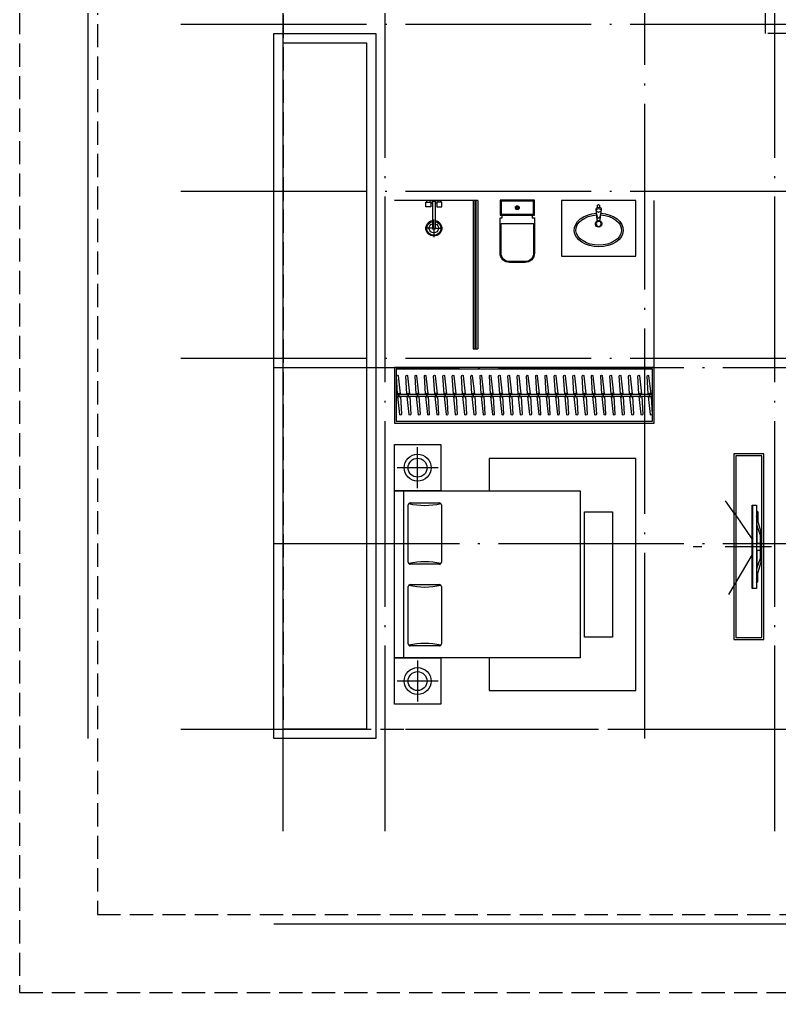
# Model space of a CAD drawing. Extents: x 12372 to 35552, y 13701 to 37581.
# Drawn here: x 12372 to 20562, y 13701 to 24191 of the extents above; entities that cross this region are included whole.
import ezdxf

# ---------------------------------------------------------------- set-up
doc = ezdxf.new("R2010")
doc.units = 0
doc.header["$LTSCALE"] = 1000
doc.header["$MEASUREMENT"] = 0
for name, pattern in [('DASH', [0.35, 0.25, -0.1]), ('DASHED', [0.75, 0.5, -0.25]), ('DOTE', [2.42, 2, -0.2, 0.02, -0.2]), ('HIDDEN', [0.375, 0.25, -0.125])]:
    doc.linetypes.add(name, pattern=pattern)
for name, color, linetype in [('A-DOTE', 1, 'DOTE'), ('AE-FURN-MOVE', 165, 'Continuous'), ('AXIS', 3, 'Continuous'), ('WALL', 9, 'Continuous')]:
    doc.layers.add(name, color=color, linetype=linetype)
doc.layers.add('辅助线', color=8, linetype='DASH', plot=False)

# ---------------------------------------------------------------- blocks, each defined once
blk = doc.blocks.new('A$C754C7141')
for p, q in [((0, 20), (0, 640)), ((0, 20), (0, 640)), ((0, 20), (0, 640)), ((20, 660), (336, 660)), ((20, 660), (336, 660)), ((20, 660), (336, 660)), ((356, 640), (356, 20)), ((356, 640), (356, 20)), ((356, 640), (356, 20)), ((336, 0), (20, 0)), ((336, 0), (20, 0)), ((336, 0), (20, 0))]:
    blk.add_line(p, q)
for centre, radius, start, end in [((20, 640), 20, 90, 180), ((20, 640), 20, 90, 180), ((20, 640), 20, 90, 180), ((178, 1402), 768, 257.0583, 282.9417), ((178, 1402), 768, 257.0583, 282.9417), ((178, 1402), 768, 257.0583, 282.9417), ((336, 640), 20, 0, 90), ((336, 640), 20, 0, 90), ((336, 640), 20, 0, 90), ((20, 20), 20, 180, 270), ((20, 20), 20, 180, 270), ((20, 20), 20, 180, 270), ((178, -742), 768, 77.0583, 102.9417), ((178, -742), 768, 77.0583, 102.9417), ((178, -742), 768, 77.0583, 102.9417), ((336, 20), 20, 270, 0), ((336, 20), 20, 270, 0), ((336, 20), 20, 270, 0)]:
    blk.add_arc(centre, radius, start, end)
blk = doc.blocks.new('*U76')
for p, q in [((-1150, -472), (-1150, -28)), ((-900, -100), (900, -100)), ((1150, -472), (1150, -28)), ((-928, -250), (-1372, -250)), ((928, -250), (1372, -250))]:
    blk.add_line(p, q)
for points in [[(-900, -2000), (-900, 0), (900, 0), (900, -2000)], [(900, -500), (900, 0), (1400, 0), (1400, -500)], [(-1400, -500), (-1400, 0), (-900, 0), (-900, -500)], [(-675, -2350), (-675, -2050), (675, -2050), (675, -2350)]]:
    blk.add_lwpolyline(points, close=True)
blk.add_lwpolyline([(-900, -1020), (-1250, -1020), (-1250, -2600), (1250, -2600), (1250, -1020), (900, -1020)])
for centre, radius in [((-1150, -250), 145), ((1150, -250), 145), ((-1150, -250), 102), ((1150, -250), 102)]:
    blk.add_circle(centre, radius)
at = {"rotation": 90}
for p in [(-110, -506), (770, -506)]:
    blk.add_blockref('A$C754C7141', p, dxfattribs=at)
blk = doc.blocks.new('*U77')
blk.add_wipeout([(0, 0), (0, 600), (2800, 600), (2800, 0)])
at = {"color": 8}
for p, q in [((35, 314), (56, 507)), ((65, 314), (76, 505)), ((135, 314), (156, 507)), ((165, 314), (176, 505)), ((235, 314), (256, 507)), ((265, 314), (276, 505)), ((335, 314), (356, 507)), ((365, 314), (376, 505)), ((435, 314), (456, 507)), ((465, 314), (476, 505)), ((535, 314), (556, 507)), ((565, 314), (576, 505)), ((635, 314), (656, 507)), ((665, 314), (676, 505)), ((735, 314), (756, 507)), ((765, 314), (776, 505)), ((835, 314), (856, 507)), ((865, 314), (876, 505)), ((935, 314), (956, 507)), ((965, 314), (976, 505)), ((1035, 314), (1056, 507)), ((1065, 314), (1076, 505)), ((1135, 314), (1156, 507)), ((1165, 314), (1176, 505)), ((1235, 314), (1256, 507)), ((1265, 314), (1276, 505)), ((1335, 314), (1356, 507)), ((1365, 314), (1376, 505)), ((1435, 314), (1456, 507)), ((1465, 314), (1476, 505)), ((1535, 314), (1556, 507)), ((1565, 314), (1576, 505)), ((1635, 314), (1656, 507)), ((1665, 314), (1676, 505)), ((1735, 314), (1756, 507)), ((1765, 314), (1776, 505)), ((1835, 314), (1856, 507)), ((1865, 314), (1876, 505)), ((1935, 314), (1956, 507)), ((1965, 314), (1976, 505)), ((2035, 314), (2056, 507)), ((2065, 314), (2076, 505)), ((2135, 314), (2156, 507)), ((2165, 314), (2176, 505)), ((2235, 314), (2256, 507)), ((2265, 314), (2276, 505)), ((2335, 314), (2356, 507)), ((2365, 314), (2376, 505)), ((2435, 314), (2456, 507)), ((2465, 314), (2476, 505)), ((2535, 314), (2556, 507)), ((2565, 314), (2576, 505)), ((2635, 314), (2656, 507)), ((2665, 314), (2676, 505)), ((2735, 314), (2756, 507)), ((2765, 314), (2776, 505)), ((20, 315), (25, 315)), ((48, 317), (52, 317)), ((48, 317), (48, 283)), ((52, 317), (52, 283)), ((148, 317), (152, 317)), ((148, 317), (148, 283)), ((152, 317), (152, 283)), ((248, 317), (252, 317)), ((248, 317), (248, 283)), ((252, 317), (252, 283)), ((348, 317), (352, 317)), ((348, 317), (348, 283)), ((352, 317), (352, 283)), ((448, 317), (452, 317)), ((448, 317), (448, 283)), ((452, 317), (452, 283)), ((548, 317), (552, 317)), ((548, 317), (548, 283)), ((552, 317), (552, 283)), ((648, 317), (652, 317)), ((648, 317), (648, 283)), ((652, 317), (652, 283)), ((748, 317), (752, 317)), ((748, 317), (748, 283)), ((752, 317), (752, 283)), ((848, 317), (852, 317)), ((848, 317), (848, 283)), ((852, 317), (852, 283)), ((948, 317), (952, 317)), ((948, 317), (948, 283)), ((952, 317), (952, 283)), ((1048, 317), (1052, 317)), ((1048, 317), (1048, 283)), ((1052, 317), (1052, 283)), ((1148, 317), (1152, 317)), ((1148, 317), (1148, 283)), ((1152, 317), (1152, 283)), ((1248, 317), (1252, 317)), ((1248, 317), (1248, 283)), ((1252, 317), (1252, 283)), ((1348, 317), (1352, 317)), ((1348, 317), (1348, 283)), ((1352, 317), (1352, 283)), ((1448, 317), (1452, 317)), ((1448, 317), (1448, 283)), ((1452, 317), (1452, 283)), ((1548, 317), (1552, 317)), ((1548, 317), (1548, 283)), ((1552, 317), (1552, 283)), ((1648, 317), (1652, 317)), ((1648, 317), (1648, 283)), ((1652, 317), (1652, 283)), ((1748, 317), (1752, 317)), ((1748, 317), (1748, 283)), ((1752, 317), (1752, 283)), ((1848, 317), (1852, 317)), ((1848, 317), (1848, 283)), ((1852, 317), (1852, 283)), ((1948, 317), (1952, 317)), ((1948, 317), (1948, 283)), ((1952, 317), (1952, 283)), ((2048, 317), (2052, 317)), ((2048, 317), (2048, 283)), ((2052, 317), (2052, 283)), ((2148, 317), (2152, 317)), ((2148, 317), (2148, 283)), ((2152, 317), (2152, 283)), ((2248, 317), (2252, 317)), ((2248, 317), (2248, 283)), ((2252, 317), (2252, 283)), ((2348, 317), (2352, 317)), ((2348, 317), (2348, 283)), ((2352, 317), (2352, 283)), ((2448, 317), (2452, 317)), ((2448, 317), (2448, 283)), ((2452, 317), (2452, 283)), ((2548, 317), (2552, 317)), ((2548, 317), (2548, 283)), ((2552, 317), (2552, 283)), ((2648, 317), (2652, 317)), ((2648, 317), (2648, 283)), ((2652, 317), (2652, 283)), ((2748, 317), (2752, 317)), ((2748, 317), (2748, 283)), ((2752, 317), (2752, 283)), ((2780, 315), (2775, 315)), ((20, 285), (25, 285)), ((35, 286), (23, 95)), ((25, 310), (2775, 310)), ((25, 290), (2775, 290)), ((35, 314), (48, 314)), ((48, 286), (35, 286)), ((65, 286), (43, 93)), ((52, 283), (48, 283)), ((52, 314), (65, 314)), ((65, 286), (52, 286)), ((135, 286), (123, 95)), ((135, 314), (148, 314)), ((148, 286), (135, 286)), ((165, 286), (143, 93)), ((152, 283), (148, 283)), ((152, 314), (165, 314)), ((165, 286), (152, 286)), ((235, 286), (223, 95)), ((235, 314), (248, 314)), ((248, 286), (235, 286)), ((265, 286), (243, 93)), ((252, 283), (248, 283)), ((252, 314), (265, 314)), ((265, 286), (252, 286)), ((335, 286), (323, 95)), ((335, 314), (348, 314)), ((348, 286), (335, 286)), ((365, 286), (343, 93)), ((352, 283), (348, 283)), ((352, 314), (365, 314)), ((365, 286), (352, 286)), ((435, 286), (423, 95)), ((435, 314), (448, 314)), ((448, 286), (435, 286)), ((465, 286), (443, 93)), ((452, 283), (448, 283)), ((452, 314), (465, 314)), ((465, 286), (452, 286)), ((535, 286), (523, 95)), ((535, 314), (548, 314)), ((548, 286), (535, 286)), ((565, 286), (543, 93)), ((552, 283), (548, 283)), ((552, 314), (565, 314)), ((565, 286), (552, 286)), ((635, 286), (623, 95)), ((635, 314), (648, 314)), ((648, 286), (635, 286)), ((665, 286), (643, 93)), ((652, 283), (648, 283)), ((652, 314), (665, 314)), ((665, 286), (652, 286)), ((735, 286), (723, 95)), ((735, 314), (748, 314)), ((748, 286), (735, 286)), ((765, 286), (743, 93)), ((752, 283), (748, 283)), ((752, 314), (765, 314)), ((765, 286), (752, 286)), ((835, 286), (823, 95)), ((835, 314), (848, 314)), ((848, 286), (835, 286)), ((865, 286), (843, 93)), ((852, 283), (848, 283)), ((852, 314), (865, 314)), ((865, 286), (852, 286)), ((935, 286), (923, 95)), ((935, 314), (948, 314)), ((948, 286), (935, 286)), ((965, 286), (943, 93)), ((952, 283), (948, 283)), ((952, 314), (965, 314)), ((965, 286), (952, 286)), ((1035, 286), (1023, 95)), ((1035, 314), (1048, 314)), ((1048, 286), (1035, 286)), ((1065, 286), (1043, 93)), ((1052, 283), (1048, 283)), ((1052, 314), (1065, 314)), ((1065, 286), (1052, 286)), ((1135, 286), (1123, 95)), ((1135, 314), (1148, 314)), ((1148, 286), (1135, 286)), ((1165, 286), (1143, 93)), ((1152, 283), (1148, 283)), ((1152, 314), (1165, 314)), ((1165, 286), (1152, 286)), ((1235, 286), (1223, 95)), ((1235, 314), (1248, 314)), ((1248, 286), (1235, 286)), ((1265, 286), (1243, 93)), ((1252, 283), (1248, 283)), ((1252, 314), (1265, 314)), ((1265, 286), (1252, 286)), ((1335, 286), (1323, 95)), ((1335, 314), (1348, 314)), ((1348, 286), (1335, 286)), ((1365, 286), (1343, 93)), ((1352, 283), (1348, 283)), ((1352, 314), (1365, 314)), ((1365, 286), (1352, 286)), ((1435, 286), (1423, 95)), ((1435, 314), (1448, 314)), ((1448, 286), (1435, 286)), ((1465, 286), (1443, 93)), ((1452, 283), (1448, 283)), ((1452, 314), (1465, 314)), ((1465, 286), (1452, 286)), ((1535, 286), (1523, 95)), ((1535, 314), (1548, 314)), ((1548, 286), (1535, 286)), ((1565, 286), (1543, 93)), ((1552, 283), (1548, 283)), ((1552, 314), (1565, 314)), ((1565, 286), (1552, 286)), ((1635, 286), (1623, 95)), ((1635, 314), (1648, 314)), ((1648, 286), (1635, 286)), ((1665, 286), (1643, 93)), ((1652, 283), (1648, 283)), ((1652, 314), (1665, 314)), ((1665, 286), (1652, 286)), ((1735, 286), (1723, 95)), ((1735, 314), (1748, 314)), ((1748, 286), (1735, 286)), ((1765, 286), (1743, 93)), ((1752, 283), (1748, 283)), ((1752, 314), (1765, 314)), ((1765, 286), (1752, 286)), ((1835, 286), (1823, 95)), ((1835, 314), (1848, 314)), ((1848, 286), (1835, 286)), ((1865, 286), (1843, 93)), ((1852, 283), (1848, 283)), ((1852, 314), (1865, 314)), ((1865, 286), (1852, 286)), ((1935, 286), (1923, 95)), ((1935, 314), (1948, 314)), ((1948, 286), (1935, 286)), ((1965, 286), (1943, 93)), ((1952, 283), (1948, 283)), ((1952, 314), (1965, 314)), ((1965, 286), (1952, 286)), ((2035, 286), (2023, 95)), ((2035, 314), (2048, 314)), ((2048, 286), (2035, 286)), ((2065, 286), (2043, 93)), ((2052, 283), (2048, 283)), ((2052, 314), (2065, 314)), ((2065, 286), (2052, 286)), ((2135, 286), (2123, 95)), ((2135, 314), (2148, 314)), ((2148, 286), (2135, 286)), ((2165, 286), (2143, 93)), ((2152, 283), (2148, 283)), ((2152, 314), (2165, 314)), ((2165, 286), (2152, 286)), ((2235, 286), (2223, 95)), ((2235, 314), (2248, 314)), ((2248, 286), (2235, 286)), ((2265, 286), (2243, 93)), ((2252, 283), (2248, 283)), ((2252, 314), (2265, 314)), ((2265, 286), (2252, 286)), ((2335, 286), (2323, 95)), ((2335, 314), (2348, 314)), ((2348, 286), (2335, 286)), ((2365, 286), (2343, 93)), ((2352, 283), (2348, 283)), ((2352, 314), (2365, 314)), ((2365, 286), (2352, 286)), ((2435, 286), (2423, 95)), ((2435, 314), (2448, 314)), ((2448, 286), (2435, 286)), ((2465, 286), (2443, 93)), ((2452, 283), (2448, 283)), ((2452, 314), (2465, 314)), ((2465, 286), (2452, 286)), ((2535, 286), (2523, 95)), ((2535, 314), (2548, 314)), ((2548, 286), (2535, 286)), ((2565, 286), (2543, 93)), ((2552, 283), (2548, 283)), ((2552, 314), (2565, 314)), ((2565, 286), (2552, 286)), ((2635, 286), (2623, 95)), ((2635, 314), (2648, 314)), ((2648, 286), (2635, 286)), ((2665, 286), (2643, 93)), ((2652, 283), (2648, 283)), ((2652, 314), (2665, 314)), ((2665, 286), (2652, 286)), ((2735, 286), (2723, 95)), ((2735, 314), (2748, 314)), ((2748, 286), (2735, 286)), ((2765, 286), (2743, 93)), ((2752, 283), (2748, 283)), ((2752, 314), (2765, 314)), ((2765, 286), (2752, 286)), ((2780, 285), (2775, 285))]:
    blk.add_line(p, q, dxfattribs=at)
blk.add_lwpolyline([(0, 600), (2800, 600), (2800, 0), (0, 0)], close=True)
blk.add_lwpolyline([(20, 580), (2780, 580), (2780, 20), (20, 20)], close=True, dxfattribs=at)
for points in [[(25, 285), (25, 315)], [(2775, 285), (2775, 315)]]:
    blk.add_lwpolyline(points, dxfattribs=at)
for centre, start, end in [((66, 506), 356.9606, 174.2894), ((166, 506), 356.9606, 174.2894), ((266, 506), 356.9606, 174.2894), ((366, 506), 356.9606, 174.2894), ((466, 506), 356.9606, 174.2894), ((566, 506), 356.9606, 174.2894), ((666, 506), 356.9606, 174.2894), ((766, 506), 356.9606, 174.2894), ((866, 506), 356.9606, 174.2894), ((966, 506), 356.9606, 174.2894), ((1066, 506), 356.9606, 174.2894), ((1166, 506), 356.9606, 174.2894), ((1266, 506), 356.9606, 174.2894), ((1366, 506), 356.9606, 174.2894), ((1466, 506), 356.9606, 174.2894), ((1566, 506), 356.9606, 174.2894), ((1666, 506), 356.9606, 174.2894), ((1766, 506), 356.9606, 174.2894), ((1866, 506), 356.9606, 174.2894), ((1966, 506), 356.9606, 174.2894), ((2066, 506), 356.9606, 174.2894), ((2166, 506), 356.9606, 174.2894), ((2266, 506), 356.9606, 174.2894), ((2366, 506), 356.9606, 174.2894), ((2466, 506), 356.9606, 174.2894), ((2566, 506), 356.9606, 174.2894), ((2666, 506), 356.9606, 174.2894), ((2766, 506), 356.9606, 174.2894), ((33, 94), 176.9606, 354.2894), ((133, 94), 176.9606, 354.2894), ((233, 94), 176.9606, 354.2894), ((333, 94), 176.9606, 354.2894), ((433, 94), 176.9606, 354.2894), ((533, 94), 176.9606, 354.2894), ((633, 94), 176.9606, 354.2894), ((733, 94), 176.9606, 354.2894), ((833, 94), 176.9606, 354.2894), ((933, 94), 176.9606, 354.2894), ((1033, 94), 176.9606, 354.2894), ((1133, 94), 176.9606, 354.2894), ((1233, 94), 176.9606, 354.2894), ((1333, 94), 176.9606, 354.2894), ((1433, 94), 176.9606, 354.2894), ((1533, 94), 176.9606, 354.2894), ((1633, 94), 176.9606, 354.2894), ((1733, 94), 176.9606, 354.2894), ((1833, 94), 176.9606, 354.2894), ((1933, 94), 176.9606, 354.2894), ((2033, 94), 176.9606, 354.2894), ((2133, 94), 176.9606, 354.2894), ((2233, 94), 176.9606, 354.2894), ((2333, 94), 176.9606, 354.2894), ((2433, 94), 176.9606, 354.2894), ((2533, 94), 176.9606, 354.2894), ((2633, 94), 176.9606, 354.2894), ((2733, 94), 176.9606, 354.2894)]:
    blk.add_arc(centre, 10, start, end, dxfattribs=at)
blk = doc.blocks.new('*U78')
at = {"color": 250}
blk.add_wipeout([(-1000, 531), (1000, 531), (1000, 209), (-1000, 209)], dxfattribs=at)
blk.add_lwpolyline([(1000, 531), (-1000, 531), (-1000, 209), (1000, 209)], close=True)
blk.add_wipeout([(-450, 405), (450, 405), (450, 451), (391, 451), (375, 466), (283, 466), (168, 500), (-168, 500), (-280, 466), (-375, 466), (-392, 451), (-450, 451)], dxfattribs=at)
at = {"color": 8, "linetype": 'DASHED'}
for p, q in [((0, 614), (0, -231)), ((-85, 405), (-586, 58)), ((85, 405), (683, 49))]:
    blk.add_line(p, q, dxfattribs=at)
at = {"ltscale": 120}
for p, q in [((-450, 405), (-450, 451)), ((-450, 451), (450, 451)), ((-392, 451), (-375, 466)), ((-375, 466), (-280, 466)), ((-168, 500), (-328, 451)), ((0, 500), (-168, 500)), ((0, 500), (168, 500)), ((168, 500), (328, 451)), ((375, 466), (283, 466)), ((391, 451), (375, 466)), ((450, 451), (450, 405)), ((450, 405), (-450, 405))]:
    blk.add_line(p, q, dxfattribs=at)
at = {"color": 8}
for points in [[(-233, 511), (-980, 511), (-980, 229), (980, 229), (980, 511), (-233, 511)], [(-236, 457), (-39, 457), (-39, 495), (39, 495), (39, 457), (235, 457), (122, 495), (-123, 495), (-236, 457)], [(-450, 409), (450, 409)]]:
    blk.add_lwpolyline(points, dxfattribs=at)
blk = doc.blocks.new('A$C4C12256C')
at = {"color": 39}
for p, q in [((-300, 5, 0), (-300, 95, 0)), ((-300, 2, 0), (-300, -3, 0)), ((-305, 0, 0), (-395, 0, 0)), ((-303, 0, 0), (-298, 0, 0)), ((-300, -5, 0), (-300, -95, 0)), ((-295, 0, 0), (-205, 0, 0))]:
    blk.add_line(p, q, dxfattribs=at)
at = {"color": 0, "linetype": 'Continuous'}
for p, q in [((-10, 15), (-300, 15, 0)), ((-30, 32, 0), (-30, 15, 0)), ((-30, 32, 0), (-30, 15, 0)), ((0, 20), (-10, 20)), ((-10, -20), (-10, 20)), ((-5, -20), (-5, 20)), ((0, -20), (0, 20)), ((-10, -15), (-300, -15, 0)), ((-30, -15, 0), (-30, -32, 0)), ((-30, -15, 0), (-30, -32, 0)), ((0, -20), (-10, -20))]:
    blk.add_line(p, q, dxfattribs=at)
at = {"color": 0, "linetype": 'Continuous', "elevation": 0}
for points in [[(-18, 32), (-69, 32), (-69, 85), (-18, 85)], [(-18, -32), (-69, -32), (-69, -85), (-18, -85)]]:
    blk.add_lwpolyline(points, close=True, dxfattribs=at)
for points in [[(-18, 75), (0, 75)], [(0, 42), (-18, 42)], [(0, -42), (-18, -42)], [(-18, -75), (0, -75)]]:
    blk.add_lwpolyline(points, dxfattribs=at)
at = {"color": 0, "linetype": 'Continuous'}
blk.add_arc((-300, 0, 0), 85, 11.537, 348.463, dxfattribs=at)
at = {"color": 39}
for radius, start, end in [(75, 11.537, 348.463), (15, 90, 270)]:
    blk.add_arc((-300, 0, 0), radius, start, end, dxfattribs=at)
at = {"color": 35}
blk.add_arc((-300, 0, 0), 50, 17.4576, 342.5424, dxfattribs=at)
blk = doc.blocks.new('*U63')
for p, q in [((900, 0), (0, 0)), ((850, 0), (850, -1600)), ((900, 0), (900, -1600))]:
    blk.add_line(p, q)
at = {"color": 8}
for p, q in [((870, -1600), (870, 0)), ((880, -1600), (880, 0))]:
    blk.add_line(p, q, dxfattribs=at)
blk.add_lwpolyline([(850, -1600), (900, -1600)])
at = {"linetype": 'Continuous', "xscale": -1, "rotation": 270}
blk.add_blockref('A$C4C12256C', (425, 0), dxfattribs=at)
blk = doc.blocks.new('海龙工具_洗盆')
at = {"color": 8}
blk.add_lwpolyline([(10, -35), (10, -4, 0.376297), (-11, -4), (-11, -34, -0.272573)], format="xyb", close=True, dxfattribs=at)
for points in [[(-11, -27, 0.271653), (-29, -49), (-15, -165, 0.760816), (14, -165), (27, -49, 0.255599), (10, -28)], [(26, -62, 0.726092), (-27, -63)], [(-24, -94, 0.023079), (-8, -143, 0.427088), (7, -143, 0.023079), (22, -94)]]:
    blk.add_lwpolyline(points, format="xyb", dxfattribs=at)
blk.add_lwpolyline([(24, -71), (-1, -80), (-26, -71)], dxfattribs=at)
blk.add_circle((-1, -207), 27, dxfattribs=at)
blk.add_arc((-1, -207), 35.6, 105.7254, 73.6041, dxfattribs=at)
blk.add_ellipse((-2, -274), major_axis=(-264, -1), ratio=0.685587, start_param=-1.488972, end_param=4.621616)
blk.add_ellipse((-2, -274), major_axis=(246, 1), ratio=0.663308, start_param=1.649511, end_param=7.763959, dxfattribs=at)
blk = doc.blocks.new('*U44')
blk.add_lwpolyline([(0, 0), (800, 0), (800, -600), (0, -600)], close=True)
blk.add_blockref('海龙工具_洗盆', (400, -46))
blk = doc.blocks.new('*U43')
at = {"ltscale": 3}
blk.add_lwpolyline([(295, 752), (295, 591), (665, 591), (665, 752)], close=True, dxfattribs=at)
at = {"color": 8, "ltscale": 3}
blk.add_lwpolyline([(305, 742), (305, 601), (655, 601), (655, 742)], close=True, dxfattribs=at)
at = {"ltscale": 3}
blk.add_lwpolyline([(395, 82, -0.414214), (295, 182), (295, 562), (318, 562), (318, 591), (642, 591), (642, 562), (665, 562), (665, 182, -0.414214), (565, 82)], format="xyb", close=True, dxfattribs=at)
at = {"color": 8, "ltscale": 3}
blk.add_lwpolyline([(395, 92, -0.414214), (305, 182), (305, 502), (328, 502), (328, 502), (632, 502), (632, 502), (655, 502), (655, 182, -0.414214), (565, 92)], format="xyb", close=True, dxfattribs=at)
at = {"ltscale": 3}
blk.add_circle((480, 672), 20.6, dxfattribs=at)
at = {"color": 8, "ltscale": 3}
blk.add_circle((480, 672), 18.6, dxfattribs=at)
for centre, radius, start, end in [((426, 672), 54.5, 340.3847, 19.6153), ((512, 672), 28.6, 145.3042, 214.6958)]:
    blk.add_arc(centre, radius, start, end, dxfattribs=at)

msp = doc.modelspace()

# ---------------------------------------------------------------- linework, layer by layer
at = {"color": 8, "linetype": 'HIDDEN'}
msp.add_lwpolyline([(20412, 29441), (27812, 29441), (27812, 24041), (20412, 24041)], close=True, dxfattribs=at)
msp.add_lwpolyline([(15212, 23941), (16112, 23941), (16112, 16541), (15212, 16541)], close=True)
at = {"layer": 'A-DOTE', "linetype": 'DOTE'}
for p, q in [((15212, 15441), (15212, 35841)), ((16312, 15441), (16312, 34841)), ((14112, 24141), (33812, 24141)), ((14112, 22341), (32812, 22341)), ((14112, 20541), (32812, 20541)), ((14112, 16541), (32812, 16541))]:
    msp.add_line(p, q, dxfattribs=at)
at = {"layer": 'AXIS', "color": 8}
for p, q in [((13112, 16441), (13112, 34841)), ((15112, 14441), (32812, 14441))]:
    msp.add_line(p, q, dxfattribs=at)
at = {"layer": 'WALL'}
msp.add_lwpolyline([(15112, 24041), (16212, 24041), (16212, 16441), (15112, 16441)], close=True, dxfattribs=at)
at = {"layer": '辅助线'}
for points in [[(12372, 13701), (35552, 13701), (35552, 37581), (12372, 37581)], [(13212, 14541), (34712, 14541), (34712, 36741), (13212, 36741)], [(15212, 16541), (32712, 16541), (32712, 34741), (15212, 34741)]]:
    msp.add_lwpolyline(points, close=True, dxfattribs=at)

# ---------------------------------------------------------------- block references
at = {"layer": 'AE-FURN-MOVE'}
for name, p in [('*U63', (16412, 22241)), ('*U43', (17256, 21490))]:
    msp.add_blockref(name, p, dxfattribs=at)
at = {"layer": 'AE-FURN-MOVE', "xscale": -1}
msp.add_blockref('*U44', (19012, 22241), dxfattribs=at)
at = {"layer": 'AE-FURN-MOVE', "rotation": 90.00000000000001}
msp.add_blockref('*U76', (16412, 18209), dxfattribs=at)

# ---------------------------------------------------------------- next in the draw order: block references
at = {"layer": 'AE-FURN-MOVE', "xscale": -1, "rotation": 180}
msp.add_blockref('*U77', (16412, 20441), dxfattribs=at)
at = {"layer": 'AE-FURN-MOVE', "rotation": 270}
msp.add_blockref('*U78', (19861, 18507), dxfattribs=at)

# ---------------------------------------------------------------- next in the draw order: linework, layer by layer
at = {"layer": 'A-DOTE', "linetype": 'DOTE'}
for p, q in [((19112, 16441), (19112, 35841)), ((20512, 15441), (20512, 34841)), ((15112, 20441), (32812, 20441)), ((15112, 18541), (33812, 18541))]:
    msp.add_line(p, q, dxfattribs=at)
at = {"layer": 'WALL'}
msp.add_lwpolyline([(16412, 19841), (19212, 19841), (19212, 22241)], dxfattribs=at)
at = {"layer": '辅助线'}
msp.add_lwpolyline([(12372, 13701), (35552, 13701), (35552, 37581), (12372, 37581)], close=True, dxfattribs=at)

doc.saveas('drawing.dxf')
